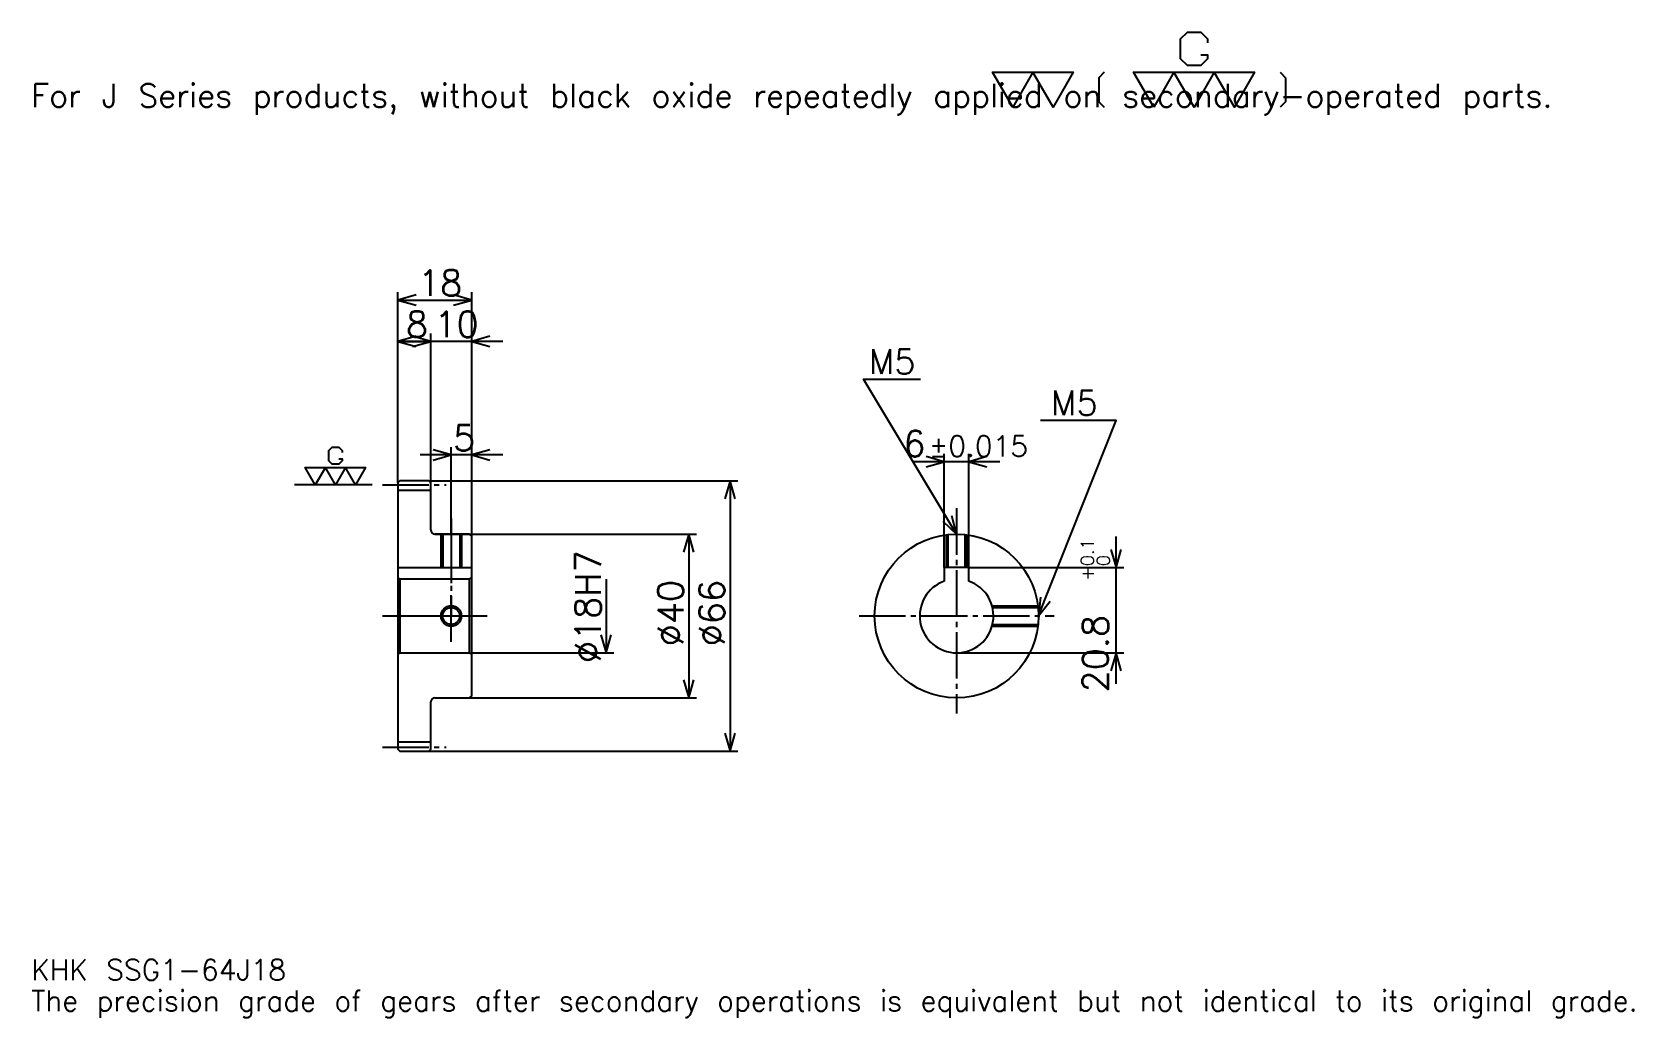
# Model space of a CAD drawing. Extents: x 13 to 404, y 5 to 245.
import ezdxf

# ---------------------------------------------------------------- set-up
doc = ezdxf.new("R2010")
doc.units = 0
doc.linetypes.add('DASHDOT', pattern=[15.130436, 11.347826, -1.26087, 1.26087, -1.26087])
doc.layers.get('0').update_dxf_attribs({"linetype": 'CONTINUOUS'})
doc.layers.add('DASHDOT', color=6, linetype='DASHDOT')
doc.styles.add('KANJI', font='TXT', dxfattribs={"bigfont": 'BIGFONT'})

msp = doc.modelspace()

# ---------------------------------------------------------------- linework, layer by layer
at = {"color": 5}
for p, q in [((102.130432, 135.760864), (102.130432, 181.782608)), ((102.130432, 179.891296), (120.130432, 179.891296)), ((120.130432, 135.760864), (120.130432, 181.782608)), ((102.130432, 169.804352), (110.130432, 169.804352)), ((127.695648, 169.804352), (102.565216, 169.804352)), ((110.130432, 135.760864), (110.130432, 171.695648)), ((127.695648, 142.065216), (107.565216, 142.065216)), ((115.130432, 135.760864), (115.130432, 143.956528)), ((235.478256, 114.560875), (235.478256, 142.304352)), ((241.478256, 114.560875), (241.478256, 142.304352)), ((249.043472, 140.413055), (227.91304, 140.413055)), ((102.130432, 135.260864), (102.130432, 135.760864)), ((109.630432, 135.760864), (120.130432, 135.760864)), ((110.130432, 135.260864), (110.130432, 135.760864)), ((115.130432, 122.760872), (115.130432, 135.760864)), ((115.130432, 122.760872), (115.130432, 135.760864)), ((120.130432, 135.760864), (185.065216, 135.760864)), ((120.130432, 122.260872), (120.130432, 135.760864)), ((183.17392, 135.760864), (183.17392, 69.760872)), ((111.130432, 122.760872), (120.130432, 122.760872)), ((120.130432, 122.760872), (174.978256, 122.760872)), ((173.086945, 122.760872), (173.086945, 82.760872)), ((277.391296, 86.195656), (277.391296, 122.126091)), ((241.478256, 114.560875), (279.282593, 114.560875)), ((152.91304, 111.760872), (152.91304, 93.760872)), ((120.130432, 93.760872), (154.804352, 93.760872)), ((238.478256, 93.760872), (279.282593, 93.760872)), ((111.130432, 82.760872), (120.130432, 82.760872)), ((120.130432, 82.760872), (174.978256, 82.760872)), ((109.630432, 69.760872), (120.130432, 69.760872)), ((120.130432, 69.760872), (185.065216, 69.760872))]:
    msp.add_line(p, q, dxfattribs=at)
at = {"color": 7}
msp.add_line((95.82608, 134.760864), (76.91304, 134.760864), dxfattribs=at)
at = {"color": 4}
for p, q in [((102.130432, 133.510864), (110.130432, 133.510864)), ((102.130432, 114.560875), (120.130432, 114.560875)), ((102.630432, 111.760872), (102.630432, 93.760872)), ((119.630432, 111.760872), (120.130432, 112.260872)), ((119.630432, 93.760872), (120.130432, 93.260872)), ((102.130432, 72.010872), (110.130432, 72.010872))]:
    msp.add_line(p, q, dxfattribs=at)
at = {"color": 7}
for points in [[(298.06958, 239.741745), (299.70871, 239.741745), (299.70871, 238.75827), (298.06958, 237.119141), (294.791321, 237.119141), (293.152191, 238.75827), (293.152191, 243.675659), (294.791321, 245.314789), (298.06958, 245.314789), (299.70871, 243.675659), (299.70871, 242.692184)], [(252.17392, 226.956528), (247.256531, 235.480011), (266.926086, 235.480011), (262.008698, 226.956528), (257.091309, 235.480011), (252.17392, 226.956528)], [(274.466095, 235.480011), (273.154785, 234.168701), (273.154785, 228.267838), (274.466095, 226.956528)], [(286.595673, 226.956528), (281.678284, 235.480011), (311.182617, 235.480011), (306.265228, 226.956528), (301.347839, 235.480011), (296.43045, 226.956528), (291.513062, 235.480011), (286.595673, 226.956528)], [(317.411316, 235.480011), (318.722626, 234.168701), (318.722626, 228.267838), (317.411316, 226.956528)], [(87.693474, 141.153473), (88.513039, 141.153473), (88.513039, 140.661743), (87.693474, 139.842178), (86.054344, 139.842178), (85.234779, 140.661743), (85.234779, 143.120438), (86.054344, 143.940002), (87.693474, 143.940002), (88.513039, 143.120438), (88.513039, 142.628693)], [(81.95652, 134.760864), (79.497818, 139.022614), (94.25, 139.022614), (91.791298, 134.760864), (89.332603, 139.022614), (86.873909, 134.760864), (84.415215, 139.022614), (81.95652, 134.760864)]]:
    msp.add_lwpolyline(points, dxfattribs=at)
at = {"color": 5}
for points in [[(106.543472, 181.152176), (102.130432, 179.891296), (106.543472, 178.630432)], [(115.717392, 178.630432), (120.130432, 179.891296), (115.717392, 181.152176)], [(106.543472, 171.065216), (102.130432, 169.804352), (106.543472, 168.543488)], [(105.717392, 168.543488), (110.130432, 169.804352), (105.717392, 171.065216)], [(105.717392, 168.543488), (110.130432, 169.804352), (105.717392, 171.065216)], [(124.543472, 171.065216), (120.130432, 169.804352), (124.543472, 168.543488)], [(238.478256, 122.760872), (215.782608, 160.58696), (229.652161, 160.58696)], [(258.478271, 102.760872), (277.391296, 150.5), (258.982605, 150.5)], [(110.717392, 140.804352), (115.130432, 142.065216), (110.717392, 143.32608)], [(124.543472, 143.32608), (120.130432, 142.065216), (124.543472, 140.804352)], [(231.065216, 139.152176), (235.478256, 140.413055), (231.065216, 141.67392)], [(245.891296, 141.67392), (241.478256, 140.413055), (245.891296, 139.152176)], [(184.434784, 131.347824), (183.17392, 135.760864), (181.91304, 131.347824)], [(235.126572, 125.896317), (238.478256, 122.760872), (237.288956, 127.193741)], [(174.347824, 118.347824), (173.086945, 122.760872), (171.82608, 118.347824)], [(276.130432, 118.973915), (277.391296, 114.560875), (278.652161, 118.973915)], [(258.931458, 107.328079), (258.478271, 102.760872), (261.275909, 106.399261)], [(151.652176, 98.173912), (152.91304, 93.760872), (154.173904, 98.173912)], [(278.652161, 89.347832), (277.391296, 93.760872), (276.130432, 89.347832)], [(171.82608, 87.17392), (173.086945, 82.760872), (174.347824, 87.17392)], [(181.91304, 74.17392), (183.17392, 69.760872), (184.434784, 74.17392)]]:
    msp.add_lwpolyline(points, dxfattribs=at)
at = {"color": 4}
for points in [[(110.130432, 123.760872), (110.130432, 135.260864), (109.630432, 135.760864), (102.630432, 135.760864), (102.130432, 135.260864), (102.130432, 93.260872)], [(111.130432, 82.760872), (119.630432, 82.760872), (120.130432, 83.260872), (120.130432, 122.260872), (119.630432, 122.760872), (111.130432, 122.760872)], [(112.630432, 122.760872), (112.630432, 114.560875)], [(113.06543, 122.760872), (113.06543, 114.560875)], [(117.195435, 122.760872), (117.195435, 114.560875)], [(117.630432, 122.760872), (117.630432, 114.560875)], [(235.978256, 114.560875), (235.978256, 122.604004)], [(236.413254, 114.560875), (236.413254, 122.653976)], [(240.543259, 114.560875), (240.543259, 122.653976)], [(240.978256, 114.560875), (240.978256, 122.604004)], [(241.478256, 111.246155), (241.478256, 114.560875), (235.478256, 114.560875), (235.478256, 111.246155)], [(102.130432, 93.260872), (102.630432, 93.760872), (119.630432, 93.760872), (119.630432, 111.760872), (102.630432, 111.760872), (102.130432, 112.260872)], [(247.124069, 105.260872), (258.321411, 105.260872)], [(247.238159, 104.825874), (258.371368, 104.825874)], [(247.124069, 100.260872), (258.321411, 100.260872)], [(247.238159, 100.695869), (258.371368, 100.695869)], [(102.130432, 93.260872), (102.130432, 70.260872), (102.630432, 69.760872), (109.630432, 69.760872), (110.130432, 70.260872), (110.130432, 81.760872)]]:
    msp.add_lwpolyline(points, dxfattribs=at)
for centre, radius in [((238.478256, 102.760872), 20), ((115.130432, 102.760872), 2.065)]:
    msp.add_circle(centre, radius, dxfattribs=at)
at = {"color": 7}
msp.add_circle((115.130432, 102.760872), 2.5, dxfattribs=at)
at = {"color": 4}
for centre, radius, start, end in [((111.130432, 123.760872), 1, 180, 270), ((238.478256, 102.760872), 9, 109.47122094, 70.52877906), ((111.130432, 81.760872), 1, 90, 180)]:
    msp.add_arc(centre, radius, start, end, dxfattribs=at)
at = {"layer": 'DASHDOT', "color": 7}
for p, q in [((98.347824, 134.760864), (113.91304, 134.760864)), ((238.478256, 129.065216), (238.478256, 78.978264)), ((115.130432, 122.760872), (115.130432, 102.760872)), ((98.347824, 102.760872), (123.91304, 102.760872)), ((214.695648, 102.760872), (262.260864, 102.760872)), ((98.347824, 70.760872), (113.91304, 70.760872))]:
    msp.add_line(p, q, dxfattribs=at)
for points in [[(115.130432, 126.54348), (115.130432, 110.778259)], [(115.130432, 96.478264), (115.130432, 109.04348)], [(108.847824, 102.760872), (121.41304, 102.760872)]]:
    msp.add_lwpolyline(points, dxfattribs=at)

# ---------------------------------------------------------------- texts
at = {"color": 7, "style": 'KANJI'}
for s, height, p in [('For J Series products, without black oxide repeatedly applied on secondary-operated parts.', 5.673913, (12.608696, 226.956528)), ('18', 6.304348, (107.032608, 180.899994)), ('8', 6.304348, (104.08152, 170.813049)), ('10', 6.304348, (111.032608, 170.813049)), ('M5', 6.052174, (217.043472, 161.847824)), ('M5', 6.052174, (261.504333, 151.760864)), ('5', 6.304348, (115.58152, 143.073914)), ('6', 6.304348, (225.464844, 141.67392)), ('%%p0.015', 5.043478, (231.705368, 141.67392)), ('KHK SSG1-64J18', 5.043478, (12.608696, 13.869565)), ('The precision grade of gears after secondary operations is equivalent but not identical to its original grade.', 5.043478, (12.608696, 6.304348))]:
    msp.add_text(s, height=height, dxfattribs=at).set_placement(p)
for s, height, p in [('%%c18H7', 6.304348, (151.652176, 91.25544)), ('0.1', 3.152174, (271.969543, 114.923065)), ('+', 3.152174, (271.969543, 111.392632)), ('0', 3.152174, (275.878235, 114.923065)), ('%%c40', 6.304348, (171.82608, 95.353264)), ('%%c66', 6.304348, (181.91304, 95.353264)), ('20.8', 6.304348, (275.5, 84.104919))]:
    msp.add_text(s, height=height, rotation=90, dxfattribs=at).set_placement(p)

doc.saveas('drawing.dxf')
